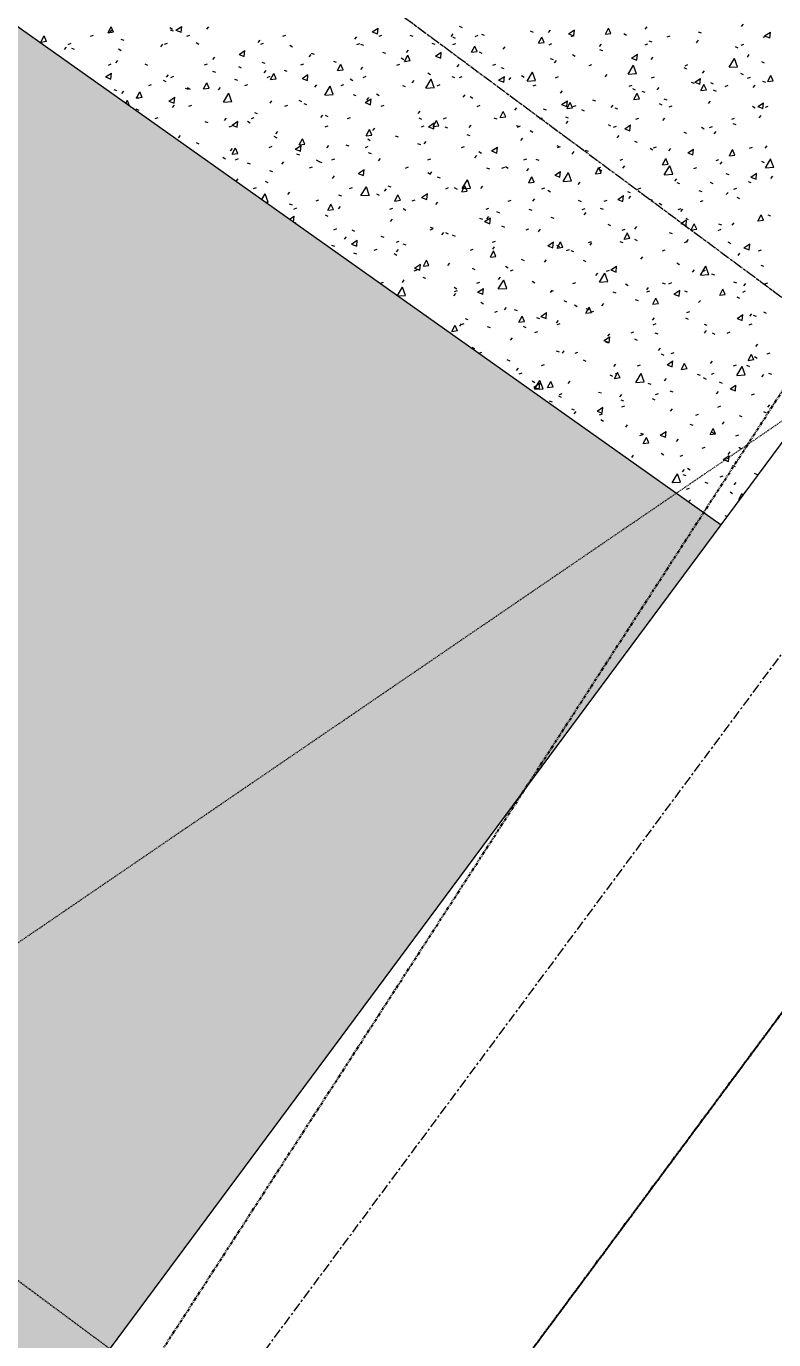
# Model space of a CAD drawing. Header units: centimetres. Extents: x -4512 to 25286, y -2765 to 13485.
# Drawn here: x 21246.3 to 21347.6, y 10603.5 to 10781.6 of the extents above; entities that cross this region are included whole.
import ezdxf

# ---------------------------------------------------------------- set-up
doc = ezdxf.new("R2010")
doc.units = ezdxf.units.CM
for name, pattern in [('_Referenzebene_', [0.6, 0.4, -0.1, 0, -0.1]), ('DB_Strichpunkt', [0.28, 0.15, -0.065, 0, -0.065]), ('Grundgrenze', [0.9, 0.4, -0.1, 0.1, -0.1, 0.1, -0.1]), ('Rasterlinie', [2.2225, 1.27, -0.3175, 0.3175, -0.3175]), ('Verdeckt 0_5', [0.10584, 0.05292, -0.05292])]:
    doc.linetypes.add(name, pattern=pattern)
for name, color, linetype, lineweight in [('A-ANNO-DIMS', 7, 'Continuous', 5), ('A-ANNO-DIMS-50', 7, 'Continuous', 5), ('A-FLOR', 7, 'Continuous', 9), ('A-FLOR-PATT', 7, 'Continuous', 9), ('A-GENM', 7, 'Continuous', 9), ('S-GRID', 7, 'Continuous', 5)]:
    doc.layers.add(name, color=color, linetype=linetype, lineweight=lineweight)
doc.layers.add('A-DETL', color=251, linetype='Continuous', lineweight=9, true_color=0x4f4f4f)
doc.layers.add('C-PROP-LINE', color=96, linetype='Grundgrenze', lineweight=25, true_color=0x008000)
doc.styles.add('Arial Unicode MS_3', font='ARIALUNI.ttf', dxfattribs={"width": 0.8, "height": 9})
doc.dimstyles.new('M_1_100', dxfattribs={"dimscale": 30.48, "dimtxt": 9.052604, "dimasz": 0.098425, "dimexe": 0.246063, "dimexo": 0.0625, "dimgap": 0.032808, "dimtad": 1, "dimdec": 1, "dimrnd": 0.5, "dimdsep": 46, "dimtxsty": 'Arial Unicode MS_3', "dimblk1": 'OBLIQUE', "dimblk2": 'OBLIQUE', "dimsah": 1, "dimcen": 0.09, "dimazin": 0, "dimtfac": 1, "dimtdec": 4, "dimtix": 1, "dimtmove": 0, "dimatfit": 3, "dimfxl": 0.246063, "dimfxlon": 1, "dimtvp": 1, "dimtolj": 1, "dimtzin": 0, "dimlwd": 13, "dimlwe": 13, "dimarcsym": 2})

# ---------------------------------------------------------------- blocks, each defined once
blk = doc.blocks.new('FP_53-DD - FOK AF 300')
at = {"layer": 'A-FLOR-PATT', "color": 8, "lineweight": 5, "true_color": 0x787878}
for p, q in [((34571.66, 10779.42), (34572.09, 10780.26)), ((34578.38, 10780.21), (34578.78, 10780.36)), ((34580.75, 10780.67), (34581.18, 10781.51)), ((34580.75, 10780.67), (34581.51, 10780.78)), ((34581.01, 10780.7), (34581.28, 10781.02)), ((34581.5, 10780.77), (34581.18, 10781.5)), ((34589.11, 10781.37), (34589.48, 10781.17)), ((34589.18, 10781.06), (34589.57, 10780.92)), ((34589.95, 10781.01), (34590.74, 10781.53)), ((34589.95, 10781.01), (34590.66, 10780.74)), ((34590.66, 10780.72), (34590.74, 10781.52)), ((34591.43, 10780.22), (34591.82, 10780.36)), ((34594.14, 10781.17), (34594.41, 10781.49)), ((34604.46, 10780.21), (34604.86, 10780.36)), ((34616.58, 10780.79), (34617.37, 10781.31)), ((34616.58, 10780.79), (34617.29, 10780.51)), ((34617.29, 10780.5), (34617.37, 10781.3)), ((34617.5, 10780.2), (34617.89, 10780.35)), ((34621.67, 10780.34), (34622.07, 10780.2)), ((34627.29, 10780.19), (34627.55, 10780.51)), ((34628.36, 10781.55), (34628.76, 10781.41)), ((34630.52, 10780.19), (34630.92, 10780.33)), ((34631.36, 10780.49), (34631.75, 10780.35)), ((34638, 10780.96), (34638.37, 10780.76)), ((34640.48, 10780.73), (34640.75, 10781.05)), ((34643.18, 10780.53), (34643.98, 10781.06)), ((34643.18, 10780.53), (34643.9, 10780.26)), ((34643.54, 10780.16), (34643.94, 10780.3)), ((34643.9, 10780.25), (34643.98, 10781.05)), ((34648.18, 10780.48), (34648.61, 10781.32)), ((34648.18, 10780.49), (34648.93, 10780.59)), ((34648.93, 10780.58), (34648.61, 10781.31)), ((34650.68, 10780.58), (34651.04, 10780.37)), ((34653.58, 10781.16), (34653.85, 10781.48)), ((34656.56, 10780.13), (34656.95, 10780.27)), ((34660.75, 10780.8), (34661.15, 10780.66)), ((34666.62, 10781.52), (34666.88, 10781.84)), ((34669.76, 10780.25), (34670.56, 10780.77)), ((34670.48, 10779.96), (34670.56, 10780.76)), ((34571.66, 10779.42), (34572.41, 10779.52)), ((34572.41, 10779.51), (34572.09, 10780.25)), ((34574.83, 10778.39), (34575.1, 10778.71)), ((34575.36, 10779.1), (34575.76, 10779.25)), ((34575.78, 10778.6), (34576.18, 10778.46)), ((34582.15, 10778.5), (34582.52, 10778.29)), ((34582.48, 10779.83), (34582.88, 10779.69)), ((34587.91, 10778.79), (34588.17, 10779.11)), ((34588.41, 10779.11), (34588.8, 10779.25)), ((34592.72, 10779.35), (34593.08, 10779.14)), ((34601.12, 10779.35), (34601.38, 10779.67)), ((34601.45, 10779.11), (34601.84, 10779.25)), ((34605.41, 10778.99), (34605.78, 10778.79)), ((34614.23, 10779.81), (34614.5, 10780.13)), ((34614.48, 10779.1), (34614.88, 10779.24)), ((34614.98, 10779.12), (34615.38, 10778.98)), ((34624.67, 10779.28), (34625.07, 10779.14)), ((34627.46, 10780.13), (34627.82, 10779.93)), ((34627.51, 10779.08), (34627.91, 10779.23)), ((34630.03, 10778.03), (34630.47, 10778.87)), ((34630.79, 10778.12), (34630.46, 10778.86)), ((34634.31, 10778.44), (34634.58, 10778.76)), ((34639.11, 10779.26), (34639.54, 10780.1)), ((34639.11, 10779.26), (34639.86, 10779.36)), ((34639.86, 10779.35), (34639.54, 10780.09)), ((34640.54, 10779.06), (34640.93, 10779.2)), ((34647.36, 10778.8), (34647.63, 10779.12)), ((34653.55, 10779.03), (34653.95, 10779.17)), ((34654.07, 10779.59), (34654.47, 10779.45)), ((34660.54, 10779.33), (34660.81, 10779.65)), ((34665.75, 10778.83), (34666.11, 10778.62)), ((34666.56, 10778.99), (34666.96, 10779.13)), ((34669.57, 10780.08), (34669.96, 10780.23)), ((34669.76, 10780.25), (34670.48, 10779.98)), ((34581.81, 10776.58), (34582.08, 10776.9)), ((34594.94, 10777.05), (34595.21, 10777.37)), ((34598.51, 10777.74), (34599.3, 10778.27)), ((34598.51, 10777.74), (34599.22, 10777.47)), ((34599.23, 10777.46), (34599.3, 10778.26)), ((34608, 10777.43), (34608.27, 10777.75)), ((34608.3, 10777.9), (34608.69, 10777.76)), ((34611.3, 10776.84), (34611.69, 10776.7)), ((34617.98, 10778.06), (34618.38, 10777.92)), ((34620.51, 10777.27), (34620.87, 10777.07)), ((34620.96, 10776.8), (34621.39, 10777.64)), ((34620.96, 10776.8), (34621.71, 10776.9)), ((34621.2, 10777.99), (34621.47, 10778.31)), ((34621.71, 10776.89), (34621.39, 10777.63)), ((34625.13, 10777.51), (34625.93, 10778.04)), ((34625.13, 10777.51), (34625.85, 10777.24)), ((34625.85, 10777.23), (34625.93, 10778.02)), ((34630.03, 10778.03), (34630.79, 10778.13)), ((34631.05, 10778.11), (34631.42, 10777.9)), ((34640.71, 10777.18), (34641.11, 10777.04)), ((34641.28, 10776.61), (34641.55, 10776.93)), ((34643.73, 10777.73), (34644.1, 10777.52)), ((34647.39, 10778.39), (34647.79, 10778.25)), ((34651.73, 10777.25), (34652.52, 10777.77)), ((34651.73, 10777.25), (34652.44, 10776.97)), ((34652.44, 10776.96), (34652.52, 10777.76)), ((34654.38, 10777.04), (34654.65, 10777.36)), ((34664.95, 10775.99), (34665.69, 10777.2)), ((34666.09, 10776.05), (34665.68, 10777.19)), ((34667.42, 10777.39), (34667.68, 10777.71)), ((34669.34, 10776.8), (34669.71, 10776.59)), ((34580.43, 10774.68), (34581.23, 10775.2)), ((34580.8, 10776.3), (34581.2, 10776.45)), ((34581.15, 10774.39), (34581.23, 10775.19)), ((34585.76, 10776.48), (34586.12, 10776.27)), ((34588.7, 10774.66), (34588.97, 10774.98)), ((34593.84, 10776.31), (34594.24, 10776.45)), ((34594.91, 10775.46), (34595.31, 10775.32)), ((34598.46, 10776.12), (34598.82, 10775.92)), ((34601.6, 10776.68), (34602, 10776.54)), ((34601.91, 10775.23), (34602.18, 10775.55)), ((34602.79, 10774.32), (34603.23, 10775.16)), ((34603.55, 10774.41), (34603.23, 10775.15)), ((34604.61, 10775.62), (34605, 10775.48)), ((34606.88, 10776.31), (34607.28, 10776.45)), ((34607.07, 10774.47), (34607.86, 10775)), ((34607.79, 10774.19), (34607.86, 10774.98)), ((34611.88, 10775.56), (34612.31, 10776.4)), ((34611.88, 10775.56), (34612.63, 10775.66)), ((34612.63, 10775.65), (34612.31, 10776.39)), ((34615.03, 10775.69), (34615.3, 10776.01)), ((34619.92, 10776.29), (34620.31, 10776.44)), ((34624.11, 10775.25), (34624.47, 10775.04)), ((34628.09, 10776.06), (34628.35, 10776.38)), ((34632.94, 10776.28), (34633.33, 10776.42)), ((34634.03, 10775.97), (34634.42, 10775.83)), ((34637.55, 10774.12), (34638.29, 10775.33)), ((34638.69, 10774.19), (34638.29, 10775.32)), ((34645.96, 10776.25), (34646.36, 10776.39)), ((34648.16, 10774.68), (34648.43, 10775)), ((34651.26, 10775.06), (34651.99, 10776.27)), ((34651.26, 10775.06), (34652.4, 10775.14)), ((34652.4, 10775.12), (34651.99, 10776.26)), ((34658.81, 10775.98), (34659.17, 10775.78)), ((34658.98, 10776.21), (34659.37, 10776.36)), ((34661.34, 10775.21), (34661.61, 10775.53)), ((34664.95, 10775.99), (34666.09, 10776.06)), ((34666.48, 10775.18), (34666.87, 10775.04)), ((34580.43, 10774.68), (34581.15, 10774.4)), ((34586.27, 10773.52), (34586.66, 10773.66)), ((34588.22, 10774.23), (34588.61, 10774.09)), ((34589.28, 10774.63), (34589.68, 10774.78)), ((34591.22, 10773.18), (34591.62, 10773.04)), ((34591.5, 10773.25), (34591.87, 10773.05)), ((34593.71, 10773.07), (34594.14, 10773.91)), ((34593.71, 10773.07), (34594.47, 10773.18)), ((34594.46, 10773.16), (34594.14, 10773.9)), ((34595.74, 10772.92), (34596.01, 10773.24)), ((34597.91, 10774.4), (34598.31, 10774.26)), ((34599.31, 10773.52), (34599.7, 10773.67)), ((34602.32, 10774.63), (34602.72, 10774.77)), ((34602.79, 10774.32), (34603.55, 10774.42)), ((34607.07, 10774.47), (34607.78, 10774.2)), ((34608.8, 10773.31), (34609.07, 10773.63)), ((34610.13, 10772.22), (34610.86, 10773.43)), ((34611.27, 10772.29), (34610.86, 10773.42)), ((34612.35, 10773.52), (34612.74, 10773.66)), ((34613.56, 10774.41), (34613.92, 10774.21)), ((34615.36, 10774.62), (34615.75, 10774.77)), ((34620.66, 10773.54), (34621.05, 10773.4)), ((34622, 10773.87), (34622.27, 10774.19)), ((34623.84, 10773.17), (34624.99, 10773.25)), ((34623.85, 10773.17), (34624.58, 10774.39)), ((34624.98, 10773.24), (34624.58, 10774.38)), ((34625.38, 10773.5), (34625.77, 10773.65)), ((34627.34, 10774.75), (34627.74, 10774.61)), ((34628.39, 10774.61), (34628.78, 10774.75)), ((34633.69, 10774.23), (34634.48, 10774.76)), ((34633.69, 10774.23), (34634.4, 10773.96)), ((34634.4, 10773.95), (34634.48, 10774.75)), ((34635.11, 10774.31), (34635.38, 10774.63)), ((34636.79, 10774.87), (34637.16, 10774.67)), ((34637.55, 10774.12), (34638.7, 10774.2)), ((34638.4, 10773.48), (34638.79, 10773.62)), ((34641.41, 10774.58), (34641.8, 10774.73)), ((34651.42, 10773.45), (34651.81, 10773.59)), ((34654.43, 10774.55), (34654.82, 10774.69)), ((34655.18, 10772.92), (34655.45, 10773.24)), ((34659.8, 10773.98), (34660.19, 10773.84)), ((34660.28, 10773.96), (34661.07, 10774.48)), ((34660.28, 10773.96), (34660.99, 10773.69)), ((34660.99, 10773.67), (34661.07, 10774.47)), ((34661.11, 10772.85), (34661.55, 10773.69)), ((34661.87, 10772.94), (34661.54, 10773.68)), ((34662.41, 10773.95), (34662.77, 10773.74)), ((34664.43, 10773.41), (34664.82, 10773.56)), ((34667.44, 10774.51), (34667.83, 10774.65)), ((34668.22, 10773.27), (34668.48, 10773.59)), ((34669.47, 10774.12), (34669.87, 10773.98)), ((34670.18, 10774.07), (34670.61, 10774.91)), ((34670.18, 10774.07), (34670.93, 10774.17)), ((34670.93, 10774.16), (34670.61, 10774.9)), ((34581.52, 10773), (34581.92, 10772.86)), ((34582.61, 10772.45), (34582.88, 10772.77)), ((34583.18, 10771.11), (34583.41, 10771.5)), ((34583.67, 10770.77), (34583.41, 10771.48)), ((34584.52, 10771.95), (34584.92, 10771.81)), ((34584.62, 10771.82), (34585.05, 10772.66)), ((34584.62, 10771.82), (34585.38, 10771.93)), ((34585.38, 10771.92), (34585.05, 10772.65)), ((34589, 10771.41), (34589.79, 10771.94)), ((34589, 10771.41), (34589.71, 10771.14)), ((34589.71, 10771.13), (34589.79, 10771.93)), ((34596.41, 10771.25), (34597.14, 10772.47)), ((34597.55, 10771.32), (34597.14, 10772.46)), ((34602.71, 10771.11), (34602.98, 10771.43)), ((34606.6, 10771.55), (34606.97, 10771.34)), ((34610.13, 10772.22), (34611.27, 10772.3)), ((34613.97, 10772.32), (34614.36, 10772.18)), ((34615.63, 10771.2), (34616.42, 10771.72)), ((34615.83, 10771.56), (34616.1, 10771.88)), ((34616.34, 10770.91), (34616.42, 10771.71)), ((34617.16, 10772.39), (34617.52, 10772.18)), ((34628.89, 10771.94), (34629.15, 10772.26)), ((34629.84, 10772.02), (34630.21, 10771.81)), ((34642.08, 10772.48), (34642.35, 10772.8)), ((34642.24, 10770.95), (34643.03, 10771.47)), ((34642.95, 10770.66), (34643.03, 10771.46)), ((34646.44, 10771.57), (34646.84, 10771.43)), ((34651.87, 10773.13), (34652.23, 10772.93)), ((34652.05, 10771.63), (34652.48, 10772.47)), ((34652.05, 10771.63), (34652.8, 10771.73)), ((34652.8, 10771.72), (34652.48, 10772.46)), ((34653.12, 10772.78), (34653.52, 10772.63)), ((34656.12, 10771.71), (34656.51, 10771.57)), ((34661.11, 10772.85), (34661.87, 10772.95)), ((34662.14, 10771.09), (34662.41, 10771.41)), ((34662.8, 10772.92), (34663.19, 10772.77)), ((34584.54, 10770.38), (34584.91, 10770.18)), ((34589.5, 10770.54), (34589.77, 10770.86)), ((34591.7, 10770.72), (34592.1, 10770.87)), ((34596.41, 10771.26), (34597.55, 10771.34)), ((34600.59, 10769.88), (34600.98, 10769.74)), ((34604.74, 10770.72), (34605.14, 10770.87)), ((34607.28, 10771.1), (34607.67, 10770.96)), ((34615.63, 10771.2), (34616.34, 10770.92)), ((34617.78, 10770.71), (34618.17, 10770.86)), ((34622.8, 10769.74), (34623.07, 10770.06)), ((34630.81, 10770.7), (34631.2, 10770.84)), ((34633.9, 10769.18), (34634.34, 10770.02)), ((34634.66, 10769.27), (34634.33, 10770.01)), ((34635.91, 10770.19), (34636.18, 10770.51)), ((34639.76, 10770.36), (34640.15, 10770.22)), ((34642.24, 10770.95), (34642.95, 10770.68)), ((34642.98, 10770.41), (34643.41, 10771.25)), ((34642.98, 10770.41), (34643.73, 10770.51)), ((34643.73, 10770.5), (34643.41, 10771.24)), ((34643.83, 10770.67), (34644.22, 10770.82)), ((34644.93, 10770.28), (34645.29, 10770.08)), ((34648.96, 10770.55), (34649.23, 10770.87)), ((34649.44, 10770.5), (34649.83, 10770.36)), ((34655.47, 10771.1), (34655.83, 10770.9)), ((34656.84, 10770.64), (34657.24, 10770.78)), ((34668.14, 10770.71), (34668.5, 10770.5)), ((34668.82, 10770.67), (34669.61, 10771.19)), ((34668.82, 10770.67), (34669.54, 10770.4)), ((34669.54, 10770.38), (34669.61, 10771.18)), ((34669.86, 10770.6), (34670.25, 10770.74)), ((34587.14, 10769.04), (34587.54, 10769.19)), ((34593.89, 10768.65), (34594.29, 10768.51)), ((34596.54, 10768.8), (34596.81, 10769.12)), ((34597.17, 10767.94), (34597.56, 10768.08)), ((34597.56, 10768.15), (34598.35, 10768.67)), ((34597.56, 10768.15), (34598.27, 10767.88)), ((34598.27, 10767.86), (34598.35, 10768.66)), ((34599.65, 10768.68), (34600.01, 10768.47)), ((34600.18, 10769.05), (34600.58, 10769.19)), ((34609.6, 10769.19), (34609.87, 10769.51)), ((34610.2, 10769.52), (34610.57, 10769.32)), ((34610.21, 10767.93), (34610.6, 10768.08)), ((34613.22, 10769.04), (34613.61, 10769.18)), ((34622.9, 10769.16), (34623.26, 10768.95)), ((34623.24, 10767.92), (34623.63, 10768.07)), ((34624.19, 10767.92), (34624.98, 10768.45)), ((34624.19, 10767.92), (34624.9, 10767.65)), ((34624.83, 10767.95), (34625.26, 10768.79)), ((34624.83, 10767.95), (34625.58, 10768.05)), ((34624.9, 10767.64), (34624.98, 10768.44)), ((34625.58, 10768.04), (34625.26, 10768.78)), ((34626.25, 10769.03), (34626.64, 10769.17)), ((34626.39, 10767.93), (34626.78, 10767.79)), ((34629.69, 10767.82), (34629.96, 10768.14)), ((34633.07, 10769.15), (34633.47, 10769.01)), ((34633.9, 10769.18), (34634.66, 10769.28)), ((34636.07, 10768.09), (34636.47, 10767.95)), ((34636.27, 10767.9), (34636.66, 10768.05)), ((34639.28, 10769.01), (34639.67, 10769.15)), ((34642.76, 10769.3), (34643.15, 10769.16)), ((34642.88, 10768.36), (34643.15, 10768.68)), ((34648.53, 10768.25), (34648.89, 10768.05)), ((34649.29, 10767.88), (34649.68, 10768.02)), ((34650.79, 10767.67), (34651.58, 10768.19)), ((34651.5, 10767.38), (34651.58, 10768.18)), ((34652.29, 10768.98), (34652.69, 10769.12)), ((34655.98, 10768.8), (34656.25, 10769.12)), ((34661.2, 10767.87), (34661.56, 10767.66)), ((34662.3, 10767.84), (34662.69, 10767.98)), ((34665.31, 10768.94), (34665.7, 10769.08)), ((34665.47, 10768.39), (34665.86, 10768.25)), ((34669.02, 10769.15), (34669.28, 10769.47)), ((34590.3, 10766.41), (34590.57, 10766.74)), ((34603.25, 10766.66), (34603.62, 10766.45)), ((34603.52, 10766.98), (34603.78, 10767.3)), ((34606.67, 10765.47), (34607.1, 10766.31)), ((34607.42, 10765.56), (34607.1, 10766.3)), ((34615.75, 10766.71), (34616.18, 10767.55)), ((34615.75, 10766.71), (34616.5, 10766.81)), ((34615.95, 10766.29), (34616.31, 10766.09)), ((34616.5, 10766.8), (34616.18, 10767.54)), ((34616.63, 10767.44), (34616.9, 10767.76)), ((34619.7, 10766.72), (34620.1, 10766.58)), ((34629.39, 10766.87), (34629.78, 10766.73)), ((34636.72, 10766.07), (34636.98, 10766.39)), ((34637.98, 10767.43), (34638.35, 10767.22)), ((34649.76, 10766.43), (34650.03, 10766.75)), ((34650.79, 10767.67), (34651.5, 10767.39)), ((34658.79, 10767.19), (34659.18, 10767.05)), ((34662.94, 10766.96), (34663.21, 10767.28)), ((34592.69, 10765.81), (34593.06, 10765.6)), ((34597.34, 10764.68), (34597.61, 10765)), ((34597.58, 10764.22), (34598.02, 10765.06)), ((34597.58, 10764.22), (34598.34, 10764.33)), ((34598.34, 10764.32), (34598.01, 10765.05)), ((34602.6, 10765.14), (34603, 10765.28)), ((34606.12, 10764.88), (34606.92, 10765.41)), ((34606.12, 10764.88), (34606.84, 10764.61)), ((34606.32, 10764.28), (34606.72, 10764.14)), ((34606.67, 10765.47), (34607.42, 10765.57)), ((34606.84, 10764.6), (34606.92, 10765.4)), ((34610.4, 10765.07), (34610.67, 10765.39)), ((34613.01, 10765.5), (34613.41, 10765.36)), ((34615.64, 10765.13), (34616.03, 10765.28)), ((34616.01, 10764.44), (34616.41, 10764.3)), ((34622.7, 10765.66), (34623.1, 10765.52)), ((34623.61, 10765.62), (34623.87, 10765.94)), ((34628.67, 10765.12), (34629.06, 10765.26)), ((34631.04, 10764.57), (34631.4, 10764.37)), ((34632.74, 10764.65), (34633.53, 10765.17)), ((34632.74, 10764.65), (34633.46, 10764.37)), ((34633.46, 10764.36), (34633.53, 10765.16)), ((34641.58, 10765.4), (34641.95, 10765.2)), ((34641.69, 10765.1), (34642.09, 10765.24)), ((34643.68, 10764.24), (34643.95, 10764.56)), ((34645.43, 10764.77), (34645.82, 10764.63)), ((34652.11, 10765.98), (34652.5, 10765.84)), ((34654.26, 10765.02), (34654.63, 10764.81)), ((34654.71, 10765.07), (34655.11, 10765.21)), ((34656.78, 10764.68), (34657.05, 10765)), ((34659.34, 10764.38), (34660.13, 10764.91)), ((34659.34, 10764.38), (34660.05, 10764.11)), ((34660.05, 10764.1), (34660.13, 10764.89)), ((34664.98, 10764), (34665.42, 10764.84)), ((34665.74, 10764.09), (34665.41, 10764.83)), ((34667.73, 10765.03), (34668.12, 10765.17)), ((34669.82, 10765.03), (34670.09, 10765.35)), ((34595.37, 10762.48), (34595.42, 10762.5)), ((34596.3, 10763.79), (34596.66, 10763.58)), ((34598.04, 10763.46), (34598.44, 10763.61)), ((34599.63, 10763.06), (34600.02, 10762.92)), ((34604.32, 10762.86), (34604.58, 10763.18)), ((34608.07, 10762.35), (34608.46, 10762.5)), ((34608.99, 10763.43), (34609.36, 10763.23)), ((34609.32, 10763.22), (34609.72, 10763.08)), ((34611.08, 10763.46), (34611.48, 10763.6)), ((34617.44, 10763.32), (34617.7, 10763.64)), ((34621.1, 10762.34), (34621.5, 10762.49)), ((34624.12, 10763.45), (34624.51, 10763.59)), ((34630.49, 10763.7), (34630.76, 10764.02)), ((34634.13, 10762.33), (34634.53, 10762.47)), ((34634.64, 10762.55), (34635, 10762.34)), ((34637.14, 10763.43), (34637.54, 10763.57)), ((34638.74, 10763.56), (34639.14, 10763.42)), ((34650.16, 10763.4), (34650.56, 10763.55)), ((34650.56, 10762.31), (34650.83, 10762.63)), ((34655.92, 10762.78), (34656.35, 10763.62)), ((34655.92, 10762.78), (34656.67, 10762.88)), ((34656.16, 10761.43), (34656.89, 10762.65)), ((34656.67, 10762.87), (34656.35, 10763.61)), ((34657.3, 10761.5), (34656.89, 10762.63)), ((34663.18, 10763.37), (34663.57, 10763.51)), ((34663.75, 10762.84), (34664.01, 10763.16)), ((34664.98, 10764), (34665.74, 10764.1)), ((34669.33, 10763.27), (34669.7, 10763.07)), ((34669.86, 10762.36), (34670.59, 10763.57)), ((34670.99, 10762.42), (34670.58, 10763.56)), ((34598.14, 10760.55), (34598.41, 10760.87)), ((34602.63, 10762), (34603.03, 10761.86)), ((34611.2, 10760.94), (34611.47, 10761.26)), ((34614.68, 10761.61), (34615.48, 10762.14)), ((34614.68, 10761.61), (34615.4, 10761.34)), ((34615.4, 10761.33), (34615.48, 10762.13)), ((34624.09, 10761.72), (34624.46, 10761.51)), ((34624.41, 10761.5), (34624.67, 10761.82)), ((34625.37, 10761.14), (34625.77, 10761)), ((34628.75, 10759.55), (34629.48, 10760.76)), ((34629.89, 10759.62), (34629.48, 10760.75)), ((34632.06, 10762.35), (34632.46, 10762.21)), ((34637.52, 10761.95), (34637.79, 10762.27)), ((34637.78, 10760.33), (34638.21, 10761.17)), ((34638.53, 10760.42), (34638.21, 10761.16)), ((34641.3, 10761.37), (34642.09, 10761.89)), ((34641.3, 10761.37), (34642.01, 10761.1)), ((34642.01, 10761.08), (34642.09, 10761.88)), ((34642.46, 10760.5), (34643.19, 10761.71)), ((34643.6, 10760.56), (34643.19, 10761.7)), ((34646.85, 10761.56), (34647.28, 10762.4)), ((34646.85, 10761.56), (34647.6, 10761.66)), ((34647.15, 10762.3), (34647.55, 10762.45)), ((34647.6, 10761.65), (34647.28, 10762.39)), ((34647.32, 10762.17), (34647.68, 10761.96)), ((34656.16, 10761.43), (34657.3, 10761.51)), ((34657.59, 10760.56), (34657.85, 10760.88)), ((34660.17, 10762.27), (34660.56, 10762.41)), ((34664.52, 10761.58), (34664.91, 10761.44)), ((34667.89, 10761.09), (34668.68, 10761.62)), ((34667.89, 10761.09), (34668.6, 10760.82)), ((34668.6, 10760.81), (34668.68, 10761.61)), ((34669.86, 10762.36), (34671, 10762.44)), ((34670.62, 10760.91), (34670.89, 10761.23)), ((34600.47, 10759.56), (34600.86, 10759.7)), ((34602.04, 10760.56), (34602.41, 10760.36)), ((34605.12, 10758.74), (34605.39, 10759.06)), ((34613.5, 10759.55), (34613.9, 10759.7)), ((34615.03, 10758.6), (34615.77, 10759.81)), ((34616.17, 10758.66), (34615.77, 10759.8)), ((34618.24, 10759.2), (34618.51, 10759.52)), ((34618.69, 10759.92), (34619.08, 10759.78)), ((34626.54, 10759.54), (34626.93, 10759.69)), ((34627.69, 10759.69), (34628.06, 10759.48)), ((34628.7, 10759.1), (34629.13, 10759.94)), ((34628.7, 10759.1), (34629.46, 10759.2)), ((34628.75, 10759.55), (34629.89, 10759.63)), ((34629.46, 10759.19), (34629.13, 10759.93)), ((34631.29, 10759.58), (34631.56, 10759.9)), ((34637.78, 10760.33), (34638.53, 10760.43)), ((34639.56, 10759.52), (34639.96, 10759.67)), ((34640.38, 10759.32), (34640.74, 10759.11)), ((34642.46, 10760.5), (34643.6, 10760.58)), ((34644.48, 10760.12), (34644.75, 10760.44)), ((34651.16, 10759.17), (34651.55, 10759.03)), ((34652.58, 10759.49), (34652.98, 10759.64)), ((34657.84, 10760.37), (34658.23, 10760.23)), ((34660.83, 10759.31), (34661.23, 10759.17)), ((34662.4, 10760.43), (34662.76, 10760.22)), ((34664.55, 10758.73), (34664.82, 10759.04)), ((34665.6, 10759.46), (34665.99, 10759.6)), ((34667.51, 10760.51), (34667.91, 10760.37)), ((34601.58, 10758.08), (34602.05, 10758.85)), ((34602.45, 10757.7), (34602.04, 10758.84)), ((34602.13, 10757.69), (34602.46, 10757.71)), ((34605.31, 10757.48), (34605.7, 10757.34)), ((34608.95, 10757.88), (34609.34, 10758.02)), ((34610.54, 10756.62), (34610.98, 10757.46)), ((34611.3, 10756.72), (34610.97, 10757.45)), ((34612, 10758.7), (34612.39, 10758.56)), ((34612.01, 10756.82), (34612.27, 10757.14)), ((34615.03, 10758.6), (34616.18, 10758.68)), ((34617.14, 10758.85), (34617.51, 10758.65)), ((34619.62, 10757.86), (34620.06, 10758.7)), ((34619.62, 10757.86), (34620.38, 10757.97)), ((34620.38, 10757.96), (34620.05, 10758.69)), ((34621.98, 10757.87), (34622.37, 10758.02)), ((34623.24, 10758.34), (34624.04, 10758.87)), ((34623.24, 10758.34), (34623.96, 10758.07)), ((34623.96, 10758.06), (34624.04, 10758.85)), ((34625.21, 10757.38), (34625.48, 10757.7)), ((34635.01, 10757.85), (34635.4, 10758)), ((34638.32, 10757.83), (34638.59, 10758.15)), ((34644.48, 10757.96), (34644.87, 10757.82)), ((34648.03, 10757.83), (34648.42, 10757.97)), ((34649.85, 10758.09), (34650.64, 10758.61)), ((34649.85, 10758.09), (34650.56, 10757.82)), ((34650.56, 10757.8), (34650.64, 10758.6)), ((34651.37, 10758.19), (34651.63, 10758.51)), ((34654.16, 10758.1), (34654.55, 10757.96)), ((34655.46, 10757.58), (34655.82, 10757.37)), ((34661.05, 10757.8), (34661.44, 10757.94)), ((34665.99, 10758.4), (34666.36, 10758.19)), ((34605.35, 10755.41), (34605.97, 10755.82)), ((34605.89, 10755.02), (34605.97, 10755.81)), ((34605.93, 10756.77), (34606.33, 10756.92)), ((34610.19, 10755.99), (34610.56, 10755.79)), ((34610.54, 10756.62), (34611.3, 10756.73)), ((34618.97, 10756.77), (34619.36, 10756.91)), ((34619.04, 10755.08), (34619.31, 10755.4)), ((34620.74, 10756.83), (34621.11, 10756.62)), ((34631.11, 10755.54), (34631.5, 10755.4)), ((34631.8, 10755.07), (34632.59, 10755.59)), ((34632, 10756.75), (34632.39, 10756.9)), ((34632.09, 10755.46), (34632.36, 10755.78)), ((34632.52, 10754.78), (34632.59, 10755.58)), ((34633.43, 10756.46), (34633.8, 10756.26)), ((34637.79, 10756.75), (34638.19, 10756.61)), ((34640.79, 10755.69), (34641.19, 10755.55)), ((34645.02, 10756.73), (34645.42, 10756.87)), ((34645.29, 10756), (34645.55, 10756.32)), ((34647.47, 10756.9), (34647.87, 10756.76)), ((34658.04, 10756.7), (34658.43, 10756.84)), ((34658.39, 10756.44), (34658.66, 10756.76)), ((34658.4, 10754.81), (34659.19, 10755.33)), ((34659.06, 10755.55), (34659.42, 10755.35)), ((34668.86, 10755.15), (34669.29, 10755.99)), ((34669.61, 10755.25), (34669.29, 10755.98)), ((34670.19, 10755.99), (34670.58, 10755.85)), ((34606.12, 10754.86), (34606.19, 10754.94)), ((34611.37, 10753.98), (34611.76, 10754.12)), ((34613.79, 10753.97), (34614.16, 10753.76)), ((34624.4, 10753.97), (34624.8, 10754.11)), ((34624.42, 10754.32), (34624.82, 10754.18)), ((34626.01, 10753.26), (34626.28, 10753.58)), ((34626.48, 10753.6), (34626.85, 10753.4)), ((34631.8, 10755.07), (34632.51, 10754.79)), ((34634.11, 10754.48), (34634.5, 10754.34)), ((34637.43, 10753.95), (34637.82, 10754.09)), ((34639.12, 10753.71), (34639.39, 10754.03)), ((34648.52, 10754.73), (34648.88, 10754.53)), ((34650.45, 10753.92), (34650.85, 10754.07)), ((34650.72, 10752.71), (34651.16, 10753.55)), ((34652.17, 10754.07), (34652.44, 10754.39)), ((34656.83, 10753.58), (34657.23, 10753.44)), ((34658.4, 10754.81), (34659.11, 10754.53)), ((34659.11, 10754.52), (34659.19, 10755.32)), ((34659.79, 10753.94), (34660.22, 10754.77)), ((34659.79, 10753.94), (34660.55, 10754.04)), ((34660.55, 10754.03), (34660.22, 10754.76)), ((34663.47, 10753.89), (34663.86, 10754.03)), ((34663.51, 10754.79), (34663.9, 10754.65)), ((34665.35, 10754.61), (34665.62, 10754.93)), ((34668.86, 10755.16), (34669.61, 10755.26)), ((34611.04, 10751.88), (34611.44, 10751.74)), ((34612.81, 10752.7), (34613.08, 10753.02)), ((34613.74, 10752.03), (34614.53, 10752.56)), ((34613.74, 10752.03), (34614.46, 10751.76)), ((34614.46, 10751.75), (34614.53, 10752.54)), ((34617.73, 10753.1), (34618.13, 10752.96)), ((34619.85, 10752.29), (34620.24, 10752.44)), ((34620.73, 10752.05), (34621.13, 10751.91)), ((34627.42, 10753.26), (34627.82, 10753.12)), ((34632.88, 10752.28), (34633.27, 10752.42)), ((34640.36, 10751.79), (34641.15, 10752.32)), ((34640.36, 10751.79), (34641.07, 10751.52)), ((34641.07, 10751.51), (34641.15, 10752.31)), ((34641.57, 10751.88), (34641.94, 10751.67)), ((34641.65, 10751.49), (34642.09, 10752.33)), ((34642.41, 10751.58), (34642.08, 10752.32)), ((34645.9, 10752.26), (34646.29, 10752.4)), ((34646.09, 10751.88), (34646.36, 10752.2)), ((34650.15, 10752.38), (34650.54, 10752.24)), ((34650.72, 10752.71), (34651.48, 10752.82)), ((34651.48, 10752.8), (34651.15, 10753.54)), ((34652.12, 10752.7), (34652.48, 10752.5)), ((34658.92, 10752.23), (34659.31, 10752.37)), ((34659.19, 10752.32), (34659.46, 10752.64)), ((34664.79, 10752.32), (34665.16, 10752.11)), ((34666.95, 10751.52), (34667.74, 10752.05)), ((34667.66, 10751.24), (34667.74, 10752.03)), ((34614.05, 10750.83), (34614.44, 10750.69)), ((34616.83, 10751.19), (34617.23, 10751.33)), ((34619.53, 10750.74), (34619.9, 10750.54)), ((34619.84, 10750.96), (34620.11, 10751.28)), ((34629.87, 10751.18), (34630.26, 10751.32)), ((34632.58, 10750.26), (34633.01, 10751.1)), ((34632.58, 10750.26), (34633.33, 10750.36)), ((34632.9, 10751.34), (34633.16, 10751.66)), ((34633.33, 10750.35), (34633.01, 10751.09)), ((34641.65, 10751.49), (34642.41, 10751.59)), ((34642.89, 10751.16), (34643.29, 10751.3)), ((34643.47, 10751.17), (34643.86, 10751.03)), ((34652.97, 10749.96), (34653.24, 10750.28)), ((34655.91, 10751.13), (34656.3, 10751.27)), ((34666.16, 10750.49), (34666.42, 10750.81)), ((34666.95, 10751.52), (34667.66, 10751.25)), ((34668.93, 10751.09), (34669.32, 10751.24)), ((34622.27, 10748.39), (34622.66, 10748.54)), ((34622.3, 10748.76), (34623.1, 10749.29)), ((34622.3, 10748.76), (34623.02, 10748.49)), ((34623.02, 10748.48), (34623.1, 10749.28)), ((34623.5, 10749.02), (34623.93, 10749.86)), ((34623.5, 10749.02), (34624.26, 10749.13)), ((34624.25, 10749.11), (34623.93, 10749.85)), ((34626.82, 10749.14), (34627.08, 10749.46)), ((34630.1, 10748.74), (34630.49, 10748.6)), ((34634.63, 10749.03), (34634.99, 10748.82)), ((34635.3, 10748.38), (34635.69, 10748.52)), ((34636.78, 10749.96), (34637.18, 10749.82)), ((34639.93, 10749.59), (34640.19, 10749.91)), ((34645.17, 10749.85), (34645.54, 10749.65)), ((34648.32, 10748.35), (34648.72, 10748.5)), ((34648.91, 10748.52), (34649.7, 10749.04)), ((34648.91, 10748.52), (34649.63, 10748.24)), ((34649.63, 10748.23), (34649.7, 10749.03)), ((34657.85, 10749.47), (34658.22, 10749.27)), ((34660, 10748.2), (34660.26, 10748.52)), ((34661.07, 10747.82), (34661.8, 10749.03)), ((34661.34, 10748.32), (34661.73, 10748.47)), ((34662.21, 10747.88), (34661.8, 10749.02)), ((34669.24, 10749.18), (34669.63, 10749.04)), ((34617.71, 10746.72), (34618.11, 10746.86)), ((34620.65, 10746.84), (34620.92, 10747.16)), ((34623.41, 10747.53), (34623.81, 10747.39)), ((34630.75, 10746.71), (34631.14, 10746.85)), ((34633.66, 10745.94), (34634.39, 10747.15)), ((34633.7, 10747.22), (34633.97, 10747.54)), ((34634.8, 10746), (34634.39, 10747.14)), ((34638.23, 10747), (34638.6, 10746.79)), ((34643.77, 10746.69), (34644.16, 10746.83)), ((34646.9, 10747.77), (34647.16, 10748.09)), ((34647.37, 10746.88), (34648.1, 10748.1)), ((34647.37, 10746.88), (34648.51, 10746.96)), ((34648.51, 10746.95), (34648.1, 10748.08)), ((34650.91, 10746.62), (34651.28, 10746.42)), ((34655.88, 10746.77), (34656.28, 10746.63)), ((34656.79, 10746.66), (34657.18, 10746.8)), ((34661.07, 10747.82), (34662.21, 10747.9)), ((34662.56, 10747.98), (34662.96, 10747.84)), ((34665.56, 10746.92), (34665.95, 10746.78)), ((34666.96, 10746.37), (34667.23, 10746.69)), ((34669.81, 10746.62), (34670.2, 10746.77)), ((34619.98, 10745.04), (34620.68, 10746.2)), ((34620.05, 10744.99), (34621.09, 10745.07)), ((34621.09, 10745.05), (34620.68, 10746.19)), ((34627.62, 10745.03), (34627.89, 10745.35)), ((34627.68, 10746.17), (34628.05, 10745.96)), ((34627.73, 10745.6), (34628.13, 10745.75)), ((34630.86, 10745.49), (34631.66, 10746.02)), ((34630.86, 10745.49), (34631.58, 10745.22)), ((34631.58, 10745.21), (34631.66, 10746.01)), ((34633.66, 10745.94), (34634.8, 10746.02)), ((34640.73, 10745.47), (34641, 10745.79)), ((34640.76, 10745.59), (34641.16, 10745.73)), ((34649.2, 10745.57), (34649.6, 10745.43)), ((34653.78, 10745.84), (34654.04, 10746.16)), ((34653.78, 10745.56), (34654.18, 10745.7)), ((34654.6, 10743.87), (34655.03, 10744.71)), ((34655.36, 10743.96), (34655.03, 10744.7)), ((34657.47, 10745.24), (34658.26, 10745.76)), ((34657.47, 10745.24), (34658.18, 10744.96)), ((34658.18, 10744.95), (34658.26, 10745.75)), ((34658.88, 10745.71), (34659.28, 10745.57)), ((34663.67, 10745.09), (34664.1, 10745.93)), ((34663.67, 10745.1), (34664.42, 10745.2)), ((34664.42, 10745.19), (34664.1, 10745.92)), ((34665.99, 10744.88), (34666.36, 10744.68)), ((34666.8, 10745.53), (34667.19, 10745.67)), ((34631.29, 10744.14), (34631.65, 10743.94)), ((34633.17, 10742.8), (34633.56, 10742.95)), ((34634.51, 10743.1), (34634.77, 10743.42)), ((34635.83, 10743.15), (34636.23, 10743.01)), ((34642.52, 10744.36), (34642.92, 10744.22)), ((34643.97, 10743.77), (34644.34, 10743.57)), ((34645.52, 10743.3), (34645.91, 10743.16)), ((34645.53, 10742.65), (34645.96, 10743.49)), ((34646.29, 10742.74), (34645.96, 10743.48)), ((34646.19, 10742.78), (34646.59, 10742.93)), ((34647.7, 10743.65), (34647.97, 10743.97)), ((34652.2, 10744.51), (34652.6, 10744.37)), ((34654.6, 10743.87), (34655.36, 10743.98)), ((34659.21, 10742.76), (34659.61, 10742.9)), ((34660.8, 10744.09), (34661.07, 10744.4)), ((34628.43, 10740.91), (34628.69, 10741.23)), ((34628.61, 10741.13), (34629.01, 10741.28)), ((34629.15, 10741.93), (34629.55, 10741.79)), ((34636.46, 10741.42), (34636.89, 10742.26)), ((34636.46, 10741.42), (34637.21, 10741.52)), ((34637.21, 10741.51), (34636.89, 10742.25)), ((34638.84, 10742.09), (34639.23, 10741.95)), ((34639.42, 10742.22), (34640.21, 10742.74)), ((34639.42, 10742.22), (34640.14, 10741.95)), ((34640.14, 10741.94), (34640.21, 10742.73)), ((34641.54, 10741.36), (34641.8, 10741.68)), ((34641.64, 10741.12), (34642.04, 10741.26)), ((34645.53, 10742.65), (34646.29, 10742.75)), ((34654.58, 10741.72), (34654.85, 10742.04)), ((34654.66, 10741.09), (34655.06, 10741.24)), ((34659.05, 10742.04), (34659.42, 10741.83)), ((34661.56, 10741.19), (34661.95, 10741.05)), ((34666.02, 10741.96), (34666.81, 10742.48)), ((34666.02, 10741.96), (34666.73, 10741.68)), ((34666.73, 10741.67), (34666.81, 10742.47)), ((34667.68, 10741.06), (34668.07, 10741.2)), ((34667.77, 10742.26), (34668.03, 10742.58)), ((34668.23, 10742.4), (34668.63, 10742.26)), ((34669.59, 10742.86), (34669.96, 10742.65)), ((34627.38, 10740.18), (34627.81, 10741.02)), ((34627.38, 10740.19), (34628.14, 10740.29)), ((34628.14, 10740.28), (34627.81, 10741.01)), ((34632.15, 10740.87), (34632.55, 10740.73)), ((34635.31, 10738.99), (34635.58, 10739.31)), ((34637.03, 10740.92), (34637.39, 10740.71)), ((34638.63, 10740.02), (34639.03, 10740.16)), ((34647.98, 10738.95), (34648.77, 10739.47)), ((34648.51, 10739.53), (34648.77, 10739.85)), ((34648.69, 10738.66), (34648.77, 10739.46)), ((34651.66, 10739.99), (34652.05, 10740.14)), ((34654.88, 10739.99), (34655.27, 10739.85)), ((34661.61, 10739.97), (34661.88, 10740.29)), ((34662.65, 10740.01), (34663.02, 10739.81)), ((34664.67, 10739.96), (34665.07, 10740.11)), ((34630.08, 10738.06), (34630.45, 10737.86)), ((34641.51, 10737.57), (34641.91, 10737.43)), ((34642.34, 10737.24), (34642.61, 10737.56)), ((34647.98, 10738.95), (34648.69, 10738.67)), ((34648.2, 10738.78), (34648.59, 10738.64)), ((34652.11, 10739.19), (34652.48, 10738.99)), ((34655.39, 10737.61), (34655.66, 10737.93)), ((34668.57, 10738.14), (34668.84, 10738.46)), ((34631.04, 10737.23), (34631.43, 10737.38)), ((34634.83, 10736.36), (34635.22, 10736.22)), ((34644.07, 10737.22), (34644.46, 10737.36)), ((34645.17, 10736.34), (34645.54, 10736.14)), ((34655.72, 10737.17), (34656.08, 10736.96)), ((34656.54, 10735.67), (34657.33, 10736.19)), ((34657.09, 10737.19), (34657.48, 10737.33)), ((34657.25, 10735.39), (34657.33, 10736.18)), ((34658.48, 10735.04), (34658.92, 10735.87)), ((34659.24, 10735.13), (34658.91, 10735.86)), ((34662.42, 10735.86), (34662.68, 10736.17)), ((34667.55, 10736.26), (34667.98, 10737.09)), ((34667.55, 10736.26), (34668.31, 10736.36)), ((34668.3, 10736.35), (34667.98, 10737.08)), ((34668.39, 10736.78), (34668.76, 10736.58)), ((34670.1, 10737.16), (34670.5, 10737.3)), ((34636.12, 10734.87), (34636.39, 10735.19)), ((34636.5, 10734.45), (34636.9, 10734.59)), ((34639.51, 10735.55), (34639.91, 10735.69)), ((34648.77, 10734.32), (34649.14, 10734.11)), ((34649.31, 10735.42), (34649.58, 10735.74)), ((34649.41, 10733.81), (34649.85, 10734.65)), ((34649.53, 10734.43), (34649.92, 10734.57)), ((34650.17, 10733.9), (34649.84, 10734.64)), ((34652.29, 10733.28), (34653.02, 10734.49)), ((34652.54, 10735.53), (34652.93, 10735.67)), ((34653.43, 10733.34), (34653.02, 10734.48)), ((34656.54, 10735.67), (34657.25, 10735.4)), ((34658.48, 10735.04), (34659.24, 10735.14)), ((34660.61, 10734.39), (34661.01, 10734.25)), ((34662.55, 10734.4), (34662.94, 10734.54)), ((34665.56, 10735.5), (34665.95, 10735.64)), ((34665.99, 10734.21), (34666.72, 10735.42)), ((34665.99, 10734.21), (34667.13, 10734.29)), ((34667.13, 10734.28), (34666.72, 10735.41)), ((34667.29, 10735.59), (34667.69, 10735.45)), ((34669.38, 10734.03), (34669.65, 10734.35)), ((34670.29, 10734.53), (34670.69, 10734.39)), ((34638.23, 10733.49), (34638.6, 10733.28)), ((34638.49, 10732.65), (34639.28, 10733.18)), ((34638.49, 10732.65), (34639.2, 10732.38)), ((34638.58, 10732.34), (34639.31, 10733.55)), ((34638.58, 10732.34), (34639.72, 10732.42)), ((34639.2, 10732.37), (34639.28, 10733.16)), ((34639.72, 10732.4), (34639.31, 10733.53)), ((34640.34, 10732.58), (34640.77, 10733.42)), ((34640.34, 10732.58), (34641.1, 10732.69)), ((34641.09, 10732.68), (34640.77, 10733.41)), ((34643.15, 10733.13), (34643.42, 10733.45)), ((34649.41, 10733.81), (34650.17, 10733.92)), ((34652.29, 10733.28), (34653.43, 10733.36)), ((34653.93, 10733.18), (34654.33, 10733.04)), ((34656.2, 10733.49), (34656.46, 10733.81)), ((34661.45, 10733.94), (34661.82, 10733.73)), ((34663.61, 10733.33), (34664.01, 10733.19)), ((34665.09, 10732.39), (34665.88, 10732.92)), ((34665.09, 10732.39), (34665.8, 10732.12)), ((34665.8, 10732.11), (34665.88, 10732.9)), ((34640.57, 10730.76), (34640.96, 10730.62)), ((34641.83, 10731.47), (34642.2, 10731.26)), ((34641.94, 10731.65), (34642.33, 10731.79)), ((34647.25, 10731.97), (34647.65, 10731.84)), ((34650.12, 10731.31), (34650.39, 10731.62)), ((34650.25, 10730.92), (34650.65, 10730.78)), ((34654.52, 10731.09), (34654.88, 10730.89)), ((34654.96, 10731.62), (34655.36, 10731.77)), ((34656.93, 10732.12), (34657.33, 10731.98)), ((34663.22, 10731.74), (34663.49, 10732.06)), ((34667.98, 10731.59), (34668.37, 10731.74)), ((34643.57, 10729.71), (34643.96, 10729.57)), ((34643.96, 10729.01), (34644.22, 10729.33)), ((34647.05, 10729.38), (34647.84, 10729.9)), ((34647.05, 10729.38), (34647.76, 10729.11)), ((34647.4, 10728.86), (34647.8, 10729)), ((34647.76, 10729.1), (34647.84, 10729.89)), ((34650.41, 10729.96), (34650.8, 10730.1)), ((34657, 10729.38), (34657.27, 10729.7)), ((34660.42, 10728.83), (34660.82, 10728.98)), ((34663.43, 10729.93), (34663.82, 10730.08)), ((34666.29, 10728.81), (34666.69, 10728.67)), ((34669.6, 10729.35), (34669.96, 10729.15)), ((34670.19, 10729.92), (34670.45, 10730.23)), ((34647.57, 10728.24), (34647.94, 10728.04)), ((34650.93, 10727.19), (34651.19, 10727.51)), ((34659.61, 10727.61), (34660.01, 10727.47)), ((34662.37, 10726.2), (34662.8, 10727.04)), ((34663.12, 10726.3), (34662.8, 10727.03)), ((34664.03, 10727.63), (34664.3, 10727.95)), ((34652.84, 10726.06), (34653.23, 10726.2)), ((34652.93, 10726.4), (34653.33, 10726.26)), ((34653.3, 10724.98), (34653.73, 10725.82)), ((34653.3, 10724.98), (34654.05, 10725.08)), ((34654.05, 10725.07), (34653.73, 10725.81)), ((34655.61, 10726.11), (34656.4, 10726.63)), ((34655.61, 10726.11), (34656.32, 10725.83)), ((34656.32, 10725.82), (34656.4, 10726.62)), ((34657.81, 10725.27), (34658.08, 10725.59)), ((34662.37, 10726.21), (34663.12, 10726.31)), ((34662.66, 10726.51), (34663.03, 10726.31)), ((34665.86, 10726.03), (34666.25, 10726.18)), ((34651.74, 10723.08), (34652, 10723.4)), ((34655.72, 10723.67), (34656.09, 10723.46)), ((34658.3, 10723.27), (34658.69, 10723.42)), ((34661.31, 10724.37), (34661.7, 10724.51)), ((34664.16, 10722.83), (34664.95, 10723.36)), ((34664.84, 10723.52), (34665.11, 10723.84)), ((34664.88, 10722.55), (34664.95, 10723.34)), ((34666.26, 10724.49), (34666.63, 10724.28)), ((34659.32, 10721.64), (34659.69, 10721.44)), ((34664.16, 10722.83), (34664.88, 10722.56)), ((34665.35, 10722.01), (34665.75, 10721.87)), ((34657.21, 10719.68), (34657.94, 10720.9)), ((34657.21, 10719.69), (34658.35, 10719.76)), ((34658.35, 10719.75), (34657.94, 10720.88)), ((34658.62, 10721.16), (34658.89, 10721.48)), ((34658.67, 10720.81), (34659.07, 10720.67)), ((34661.67, 10719.75), (34662.07, 10719.61)), ((34663.73, 10720.47), (34664.13, 10720.61)), ((34665.65, 10719.41), (34665.91, 10719.72)), ((34668.35, 10720.95), (34668.74, 10720.81)), ((34659.19, 10718.81), (34659.58, 10718.95)), ((34665.07, 10718.42), (34665.43, 10718.21)), ((34666.26, 10717.38), (34666.69, 10718.21)), ((34666.81, 10717.91), (34666.68, 10718.2)), ((34659.45, 10717.08), (34659.7, 10717.37)), ((34666.26, 10717.38), (34666.44, 10717.4)), ((34664.35, 10715.24), (34664.73, 10715.1))]:
    blk.add_line(p, q, dxfattribs=at)
blk = doc.blocks.new('Family - ___-3356438-DD - FOK AF 300')
at = {"layer": 'C-PROP-LINE', "color": 1, "true_color": 0xff0000}
blk.add_arc((31751.09, 12946.58), 4399.16, 307.0818, 334.045, dxfattribs=at)
blk = doc.blocks.new('Family - ___-3356490-DD - FOK AF 300')
at = {"layer": 'C-PROP-LINE', "color": 1, "true_color": 0xff0000}
blk.add_line((33969.01, 9644.46), (36027.41, 12828.44), dxfattribs=at)
blk = doc.blocks.new('Family - ___-4252337-DD - FOK AF 300')
at = {"layer": 'C-PROP-LINE', "color": 5, "lineweight": 35, "true_color": 0x0000ff}
blk.add_arc((31751.09, 12946.58), 4399.16, 307.0818, 334.045, dxfattribs=at)
blk = doc.blocks.new('Family - ___-5162724-DD - FOK AF 300')
at = {"layer": 'C-PROP-LINE', "linetype": '_Referenzebene_'}
blk.add_line((34221.11, 10039.89), (36030.23, 12478.57), dxfattribs=at)
blk = doc.blocks.new('DIMBLOCK27-DD - FOK AF 300')
at = {"layer": 'A-ANNO-DIMS-50', "lineweight": 13}
for p, q in [((23387.22, 12863.39), (23381.2, 12867.85)), ((23387.22, 12863.39), (23386.91, 12865.48)), ((21152.44, 9850.93), (23387.22, 12863.39)), ((23387.22, 12863.39), (23387.53, 12861.29)), ((23387.22, 12863.39), (23393.24, 12858.92)), ((21152.44, 9850.93), (21146.42, 9855.4)), ((21152.44, 9850.93), (21152.13, 9853.03)), ((21152.44, 9850.93), (21152.75, 9848.84)), ((21152.44, 9850.93), (21158.47, 9846.47))]:
    blk.add_line(p, q, dxfattribs=at)
at = {"layer": 'A-ANNO-DIMS-50', "color": 0, "lineweight": 13, "insert": (22252.25, 11354.75), "char_height": 9, "width": 29.773, "attachment_point": 1, "rotation": 53.4303, "line_spacing_factor": 1.117605, "style": 'Arial Unicode MS_3'}
blk.add_mtext('3.751', dxfattribs=at)
blk = doc.blocks.new('_Oblique')
at = {"color": 0, "linetype": 'ByBlock', "lineweight": -2}
blk.add_line((-0.5, -0.5), (0.5, 0.5), dxfattribs=at)

msp = doc.modelspace()

# ---------------------------------------------------------------- hatches: boundary and pattern name
at = {"layer": 'A-FLOR-PATT', "lineweight": 5, "true_color": 0x787878}
h = msp.add_hatch(dxfattribs=at)
h.set_pattern_fill('FP_74', color=8, style=0, pattern_type=2)
h.set_pattern_definition([(49.995, (-13322.491, -2.773), (9.108655, -0.7931445), [0.95235, -10.476]), (355.021, (-13322.491, -2.773), (-1.762063, 9.5469552), [0.76194, -8.381]), (100.457, (-13321.732, -2.839), (7.3462337, 8.7537103), [0.80905, -8.9]), (46.18, (-13322.491, -0.235), (13.5532168, -2.0972163), [1.429, -15.714]), (96.639, (-13321.362, -0.41), (11.869547, 12.3692217), [1.214, -13.35]), (351.206, (-13322.491, -0.235), (11.869499, 12.3687654), [1.143, -12.572]), (21.007, (-13321.221, -0.869), (7.579996, -5.1082171), [0.9525, -10.477]), (326.025, (-13321.221, -0.869), (3.0900133, 9.205806), [0.76174, -8.379]), (71.445, (-13320.59, -1.295), (10.6705441, 4.0974665), [0.8092, -8.901]), (37.499, (-13322.491, -2.773), (0.15481626, 4.22535453), [0.41907, -7.861, 0.41907, -8.089, -8.413]), (37.499, (-13322.491, -2.773), (0.15481626, 4.22535453), [-16.788, 0.41907, -7.994]), (7.515, (-13322.491, -2.773), (3.3407282, 5.0079345), [0.41909, -4.432, 0.41909, -7.671, -3.207]), (7.515, (-13322.491, -2.773), (3.3407282, 5.0079345), [-12.941, 0.41909, -2.788]), (327.525, (-13325.3227, -2.774), (6.77933804, -0.28453437), [0.41896, -2.755, 0.41896, -9.484, -13.14]), (327.525, (-13325.3227, -2.774), (6.77933804, -0.28453437), [-13.077, 0.41896, -12.721]), (317.523, (-13326.593, -2.775), (7.4061831, 1.2726588), [0.41892, -3.707, 0.41892, -6.157, -9.331]), (317.523, (-13326.593, -2.775), (7.4061831, 1.2726588), [-10.702, 0.41892, -8.912])])
h.paths.add_polyline_path([(21044.357, 10622.898), (21046.781, 10623.59), (20986.761, 10668.115), (20986.002, 10666.189), (21044.046, 10623.128)])
h.paths.add_polyline_path([(21050.295, 10624.593), (21334.389, 10705.71), (21340.498, 10713.945), (21091.986, 10890.028), (21075.204, 10867.405), (21067.555, 10873.079), (21053.675, 10837.867), (21060.866, 10832.532), (21041.034, 10805.798), (21038.578, 10799.568), (21062.263, 10831.496), (21153.547, 10763.777), (21050.904, 10625.414)])
h = msp.add_hatch(dxfattribs=at)
h.set_pattern_fill('FP_73', color=8, style=0, pattern_type=2)
h.set_pattern_definition([(50, (-13323.223, -0.114), (9.1090939, -0.7965761), [0.9525, -10.477]), (355, (-13323.223, -0.114), (-1.7621127, 9.55293), [0.762, -8.382]), (100.451, (-13322.464, -0.1805), (7.3466062, 8.7558912), [0.8095, -8.904]), (46.184, (-13323.223, 2.426), (13.55348, -2.1019258), [1.429, -15.716]), (96.636, (-13322.094, 2.251), (11.869848, 12.37158), [1.214, -13.357]), (351.184, (-13323.223, 2.426), (11.870226, 12.3709024), [1.143, -12.573]), (21, (-13321.953, 1.791), (7.5808053, -5.1128775), [0.9525, -10.477]), (326, (-13321.953, 1.791), (3.090174, 9.20947), [0.762, -8.382]), (71.451, (-13321.321, 1.365), (10.6704268, 4.0963697), [0.8095, -8.905]), (37.5, (-13323.223, -0.114), (0.15431835, 4.2275527), [0.4191, -7.861, 0.4191, -8.09, -8.414]), (37.5, (-13323.223, -0.114), (0.15431835, 4.2275527), [-16.789, 0.4191, -7.995]), (7.5, (-13323.223, -0.114), (3.34078667, 5.0089121), [0.4191, -4.432, 0.4191, -7.671, -3.207]), (7.5, (-13323.223, -0.114), (3.34078667, 5.0089121), [-12.941, 0.4191, -2.788]), (327.5, (-13326.0547, -0.114), (6.77975054, -0.286649), [0.4191, -2.756, 0.4191, -9.487, -13.144]), (327.5, (-13326.0547, -0.114), (6.77975054, -0.286649), [-13.081, 0.4191, -12.725]), (317.5, (-13327.325, -0.114), (7.4066317, 1.2710985), [0.4191, -3.708, 0.4191, -6.159, -9.334]), (317.5, (-13327.325, -0.114), (7.4066317, 1.2710985), [-10.706, 0.4191, -8.915])])
h.paths.add_polyline_path([(21144.026, 10449.103), (21334.389, 10705.71), (21050.295, 10624.593), (21048.567, 10622.265), (21046.781, 10623.59), (21044.357, 10622.898), (21047.376, 10620.658), (21004.141, 10562.379), (21129.254, 10461.064)])

# ---------------------------------------------------------------- linework, layer by layer
at = {"layer": 'A-DETL', "color": 7, "linetype": 'Verdeckt 0_5', "lineweight": 5}
for p, q in [((20779.043, 11167.422), (21360.51, 10736.062)), ((21360.51, 10736.062), (20767.126, 10330.824))]:
    msp.add_line(p, q, dxfattribs=at)
at = {"layer": 'A-FLOR', "color": 254, "lineweight": 5, "true_color": 0xcfcfcf}
msp.add_line((21091.986, 10890.028), (21340.498, 10713.945), dxfattribs=at)
at = {"layer": 'A-GENM', "lineweight": 5}
for p, q in [((20950.658, 10188.446), (22669.46, 12505.367)), ((22706.882, 12478.605), (20897.729, 10039.892))]:
    msp.add_line(p, q, dxfattribs=at)
at = {"layer": 'S-GRID', "linetype": 'Rasterlinie'}
for p, q in [((20425.871, 9452.486), (23103.129, 13061.419)), ((20076.702, 11688.451), (21669.8, 10506.618))]:
    msp.add_line(p, q, dxfattribs=at)
at = {"layer": 'S-GRID', "color": 8, "linetype": 'DB_Strichpunkt', "true_color": 0x808080}
msp.add_line((20037.358, 11507.523), (21580.713, 10362.591), dxfattribs=at)

# ---------------------------------------------------------------- block references
at = {"layer": 'A-FLOR', "color": 254, "lineweight": 5, "true_color": 0xcfcfcf}
msp.add_blockref('FP_53-DD - FOK AF 300', (-13323.377, 0), dxfattribs=at)
at = {"layer": 'C-PROP-LINE', "linetype": '_Referenzebene_'}
msp.add_blockref('Family - ___-5162724-DD - FOK AF 300', (-13323.377, 0), dxfattribs=at)
at = {"layer": 'C-PROP-LINE', "color": 5, "lineweight": 35, "true_color": 0x0000ff}
msp.add_blockref('Family - ___-4252337-DD - FOK AF 300', (-13323.377, 0), dxfattribs=at)
at = {"layer": 'C-PROP-LINE', "color": 1, "true_color": 0xff0000}
for name in ['Family - ___-3356438-DD - FOK AF 300', 'Family - ___-3356490-DD - FOK AF 300']:
    msp.add_blockref(name, (-13323.377, 0), dxfattribs=at)

# ---------------------------------------------------------------- dimensions: what is measured, and where the dimension line sits
at = {"layer": 'A-ANNO-DIMS', "lineweight": 13}
dim = msp.add_linear_dim(base=(23387.219, 12863.386), p1=(21146.419, 9855.402), p2=(23381.196, 12867.855), angle=53.43027, dimstyle='M_1_100', override={"dimpost": '<>', "dimfxl": 3750.879752}, dxfattribs=at)
dim.commit()
dim.dimension.update_dxf_attribs({"geometry": 'DIMBLOCK27-DD - FOK AF 300', "text_midpoint": (22265.335, 11360.496)})

doc.saveas('drawing.dxf')
